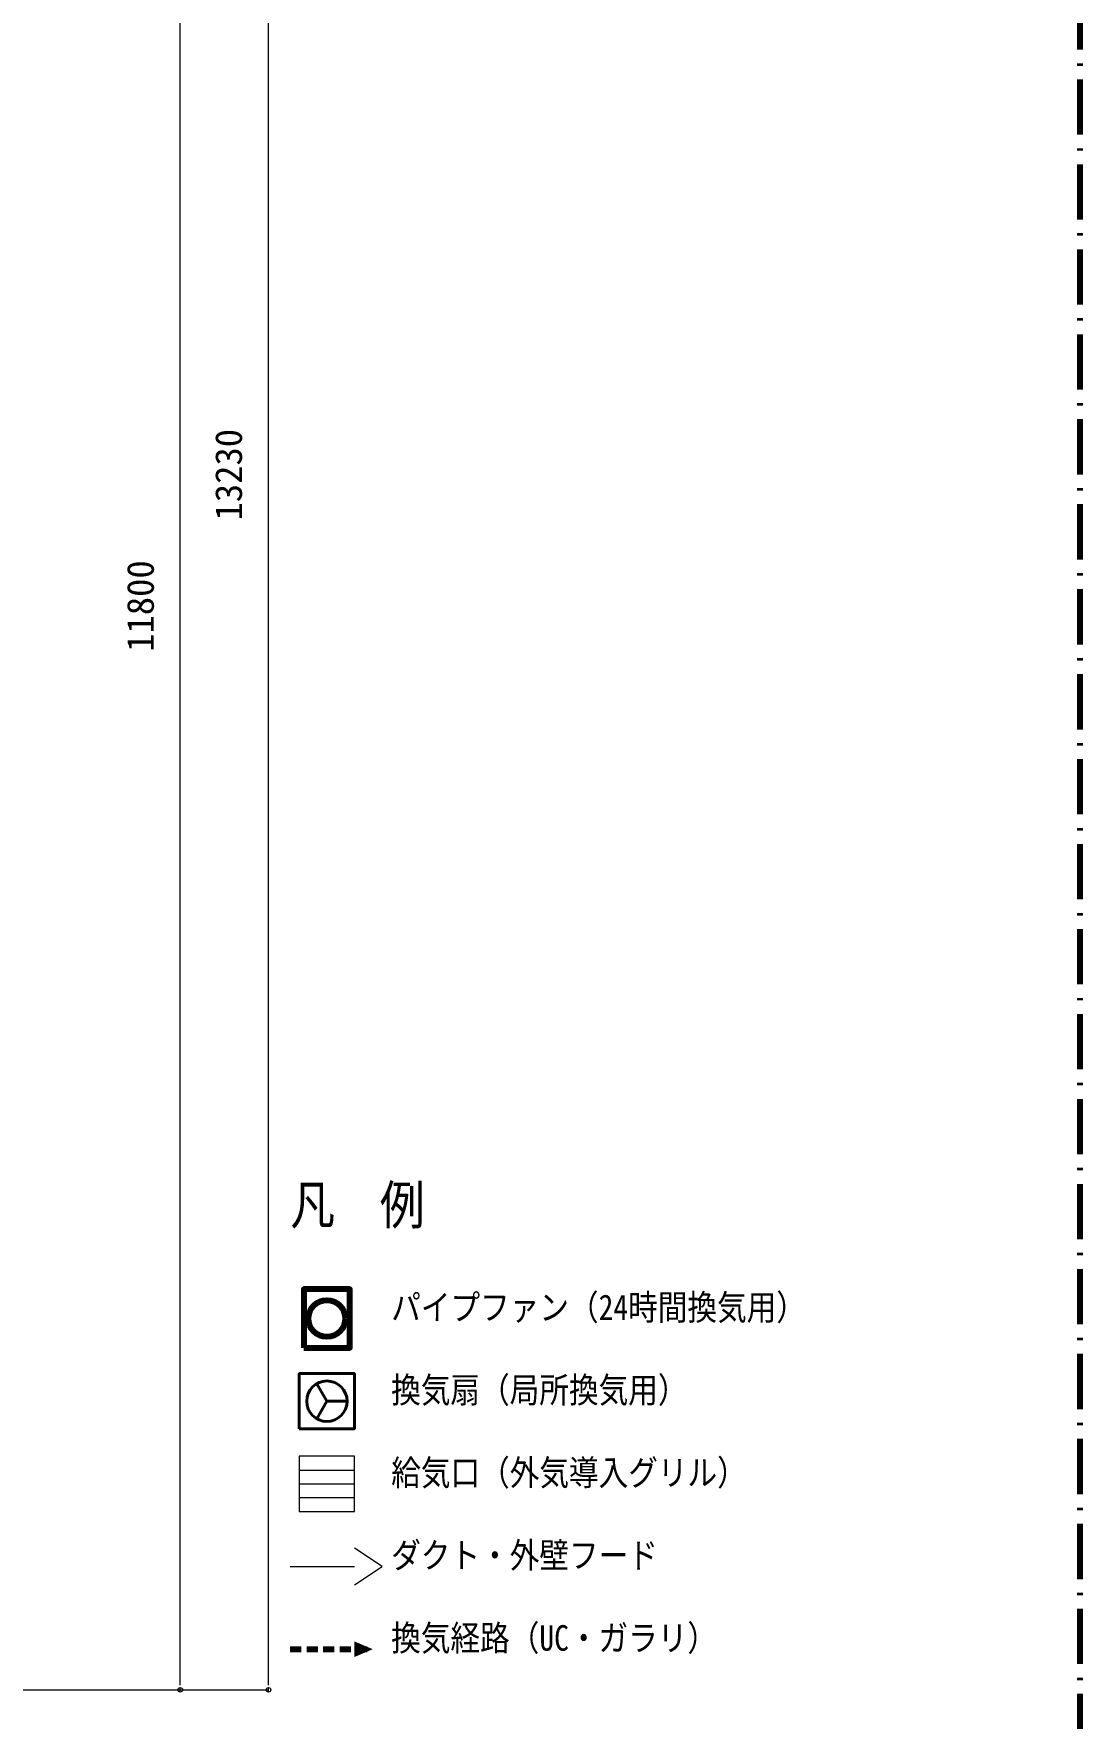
# Model space of a CAD drawing. Units: millimetres at full size. Extents: x -21029 to 20237, y -14043 to 14043.
# Drawn here: x 14504 to 20201, y -4626 to 4544 of the extents above; entities that cross this region are included whole.
import ezdxf
from ezdxf.enums import TextEntityAlignment as Align

# ---------------------------------------------------------------- set-up
doc = ezdxf.new("R2010")
doc.units = ezdxf.units.MM
doc.header["$LTSCALE"] = 50
doc.linetypes.add('DASHED1', pattern=[1.8, 1.2, -0.6])
doc.linetypes.add('DASHED_DOTTED', pattern=[9.25, 6, -1.5, 0.25, -1.5])
for name, color, linetype, lineweight in [('0-9_HARI', 7, 'Continuous', 15), ('1-1_SUNPO', 7, 'Continuous', 15), ('1-6_WAKU', 1, 'DASHED_DOTTED', 80), ('2-2_給気口', 3, 'Continuous', 20), ('2-7_計算表・特記', 7, 'Continuous', 40)]:
    doc.layers.add(name, color=color, linetype=linetype, lineweight=lineweight)
doc.styles.add('ＭＳ ゴシック', font='')
doc.styles.get('ＭＳ ゴシック').set_extended_font_data('MS Gothic')

# ---------------------------------------------------------------- blocks, each defined once
blk = doc.blocks.new('_Dot')
at = {"layer": '0-9_HARI'}
for p, q in [((-0.5, 0), (-1, 0)), ((0.25, 0), (-0.25, 0))]:
    blk.add_line(p, q, dxfattribs=at)
blk.add_circle((0, 0), 0.25, dxfattribs=at)
blk = doc.blocks.new('D87')
at = {"layer": '1-1_SUNPO'}
for p, q in [((36000, 9990), (36000, 23120)), ((32180, 9940), (36000, 9940))]:
    blk.add_line(p, q, dxfattribs=at)
at = {"layer": '1-1_SUNPO', "xscale": 50, "yscale": 50, "rotation": 270}
blk.add_blockref('_Dot', (36000, 9940), dxfattribs=at)
at = {"layer": '1-1_SUNPO', "style": 'ＭＳ ゴシック'}
blk.add_text('13230', height=146.6, rotation=90, dxfattribs=at).set_placement((35900, 16305), align=Align.BOTTOM_LEFT)
blk = doc.blocks.new('D88')
at = {"layer": '1-1_SUNPO'}
for p, q in [((35520, 9990), (35520, 21690)), ((32180, 9940), (35520, 9940))]:
    blk.add_line(p, q, dxfattribs=at)
at = {"layer": '1-1_SUNPO', "xscale": 50, "yscale": 50, "rotation": 270}
blk.add_blockref('_Dot', (35520, 9940), dxfattribs=at)
at = {"layer": '1-1_SUNPO', "style": 'ＭＳ ゴシック'}
blk.add_text('11800', height=146.6, rotation=90, dxfattribs=at).set_placement((35420, 15590), align=Align.BOTTOM_LEFT)

msp = doc.modelspace()

# ---------------------------------------------------------------- linework, layer by layer
at = {"layer": '1-6_WAKU'}
msp.add_line((20200.84, -14042.93), (20200.84, 14042.93), dxfattribs=at)
at = {"layer": '2-2_給気口'}
for p, q in [((15950, -3275), (16250, -3275)), ((15950, -3350), (16250, -3350)), ((15950, -3425), (16250, -3425))]:
    msp.add_line(p, q, dxfattribs=at)
msp.add_lwpolyline([(15950, -3500), (16250, -3500), (16250, -3200), (15950, -3200)], close=True, dxfattribs=at)
at = {"layer": '2-7_計算表・特記', "color": 5}
for q in [(16045, -2804.74), (16045, -2995.26), (16210, -2900)]:
    msp.add_line((16100, -2900), q, dxfattribs=at)
at = {"layer": '2-7_計算表・特記', "color": 3, "lineweight": 20}
msp.add_line((15900, -3800), (16250, -3800), dxfattribs=at)
at = {"layer": '2-7_計算表・特記', "color": 1, "linetype": 'DASHED1', "lineweight": 80}
msp.add_line((15900, -4250), (16350, -4250), dxfattribs=at)
at = {"layer": '2-7_計算表・特記', "color": 1, "lineweight": 80}
msp.add_lwpolyline([(15975, -2610), (16225, -2610), (16225, -2290), (15975, -2290)], close=True, dxfattribs=at)
at = {"layer": '2-7_計算表・特記', "color": 5}
msp.add_lwpolyline([(15950, -3050), (16250, -3050), (16250, -2750), (15950, -2750)], close=True, dxfattribs=at)
at = {"layer": '2-7_計算表・特記', "color": 3, "lineweight": 20}
msp.add_lwpolyline([(16250, -3900), (16400, -3800), (16250, -3700)], dxfattribs=at)
at = {"layer": '2-7_計算表・特記', "color": 1, "lineweight": 80}
msp.add_circle((16100, -2450), 100, dxfattribs=at)
at = {"layer": '2-7_計算表・特記', "color": 5}
msp.add_circle((16100, -2900), 110, dxfattribs=at)
at = {"layer": '2-7_計算表・特記', "color": 1}
msp.add_solid([(16350, -4250), (16248.68, -4292.84), (16248.68, -4207.16)], dxfattribs=at)

# ---------------------------------------------------------------- block references
at = {"layer": '1-1_SUNPO'}
for name in ['D87', 'D88']:
    msp.add_blockref(name, (-20218.02, -14411.15), dxfattribs=at)

# ---------------------------------------------------------------- texts
at = {"layer": '2-7_計算表・特記', "style": 'ＭＳ ゴシック', "width": 0.85}
for s, height, p in [('凡  例', 210.8, (15900, -2000)), ('パイプファン（24時間換気用）', 139.1, (16450, -2500)), ('換気扇（局所換気用）', 139.1, (16450, -2950)), ('給気口（外気導入グリル）', 139.1, (16450, -3400)), ('ダクト・外壁フード', 139.1, (16450, -3850)), ('換気経路（UC・ガラリ）', 139.1, (16450, -4300))]:
    msp.add_text(s, height=height, dxfattribs=at).set_placement(p, align=Align.BOTTOM_LEFT)

doc.saveas('drawing.dxf')
